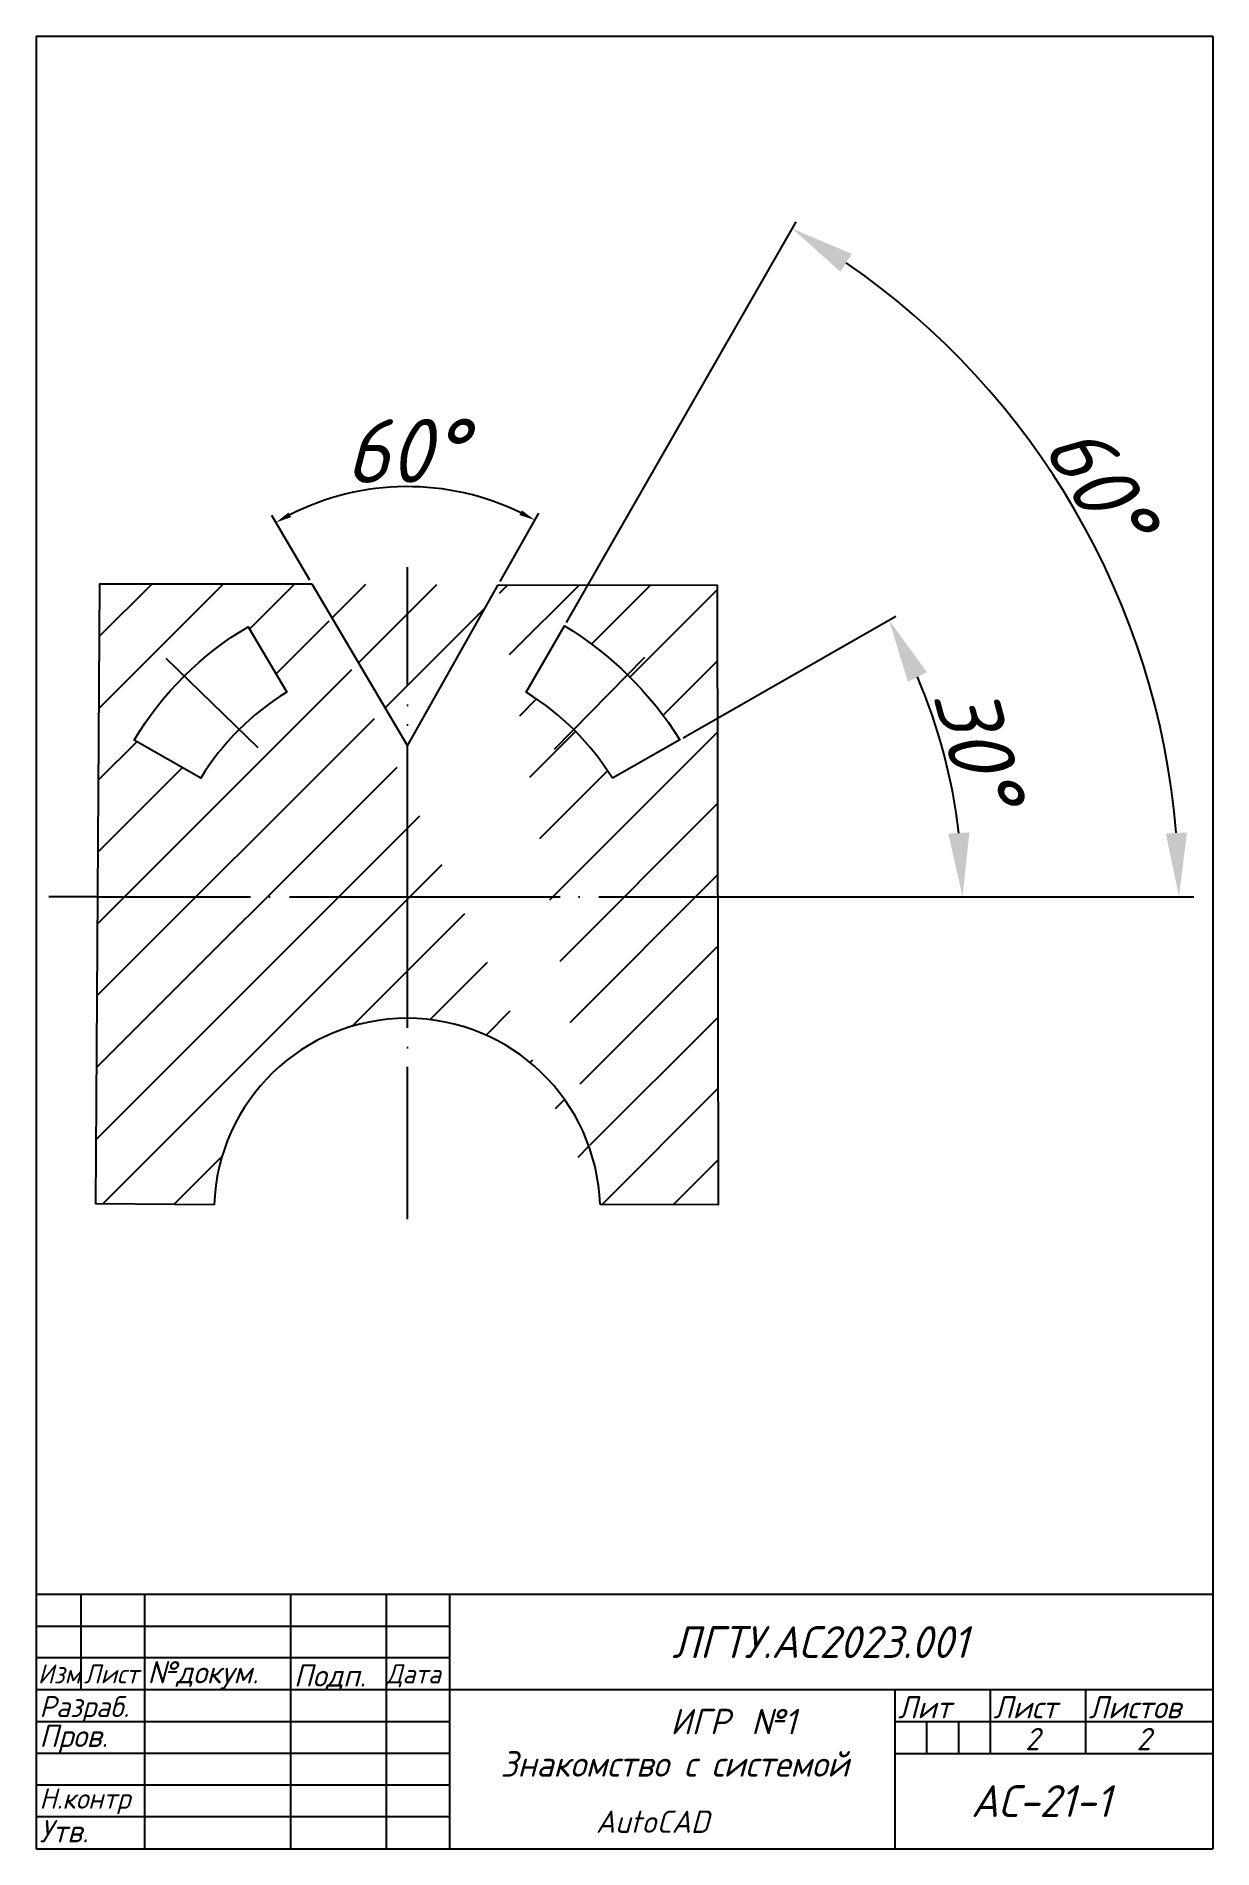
# Model space of a CAD drawing. Header units: millimetres. Extents: x 20 to 205, y 5 to 290.
import ezdxf

# ---------------------------------------------------------------- set-up
doc = ezdxf.new("R2010")
doc.units = ezdxf.units.MM
doc.linetypes.add('ACAD_ISO04W100', pattern=[30, 24, -3, 0, -3])
doc.linetypes.add('ACAD_ISO05W100', pattern=[33, 24, -3, 0, -3, 0, -3])
doc.styles.get("Standard").update_dxf_attribs({"font": 'arial.ttf'})
doc.styles.add('ЕСКД', font='GOST Common.ttf', dxfattribs={"oblique": 15})
doc.dimstyles.new('ISO-25', dxfattribs={"dimtxt": 2.5, "dimasz": 2.5, "dimexe": 1.25, "dimexo": 0.625, "dimtad": 1, "dimtxsty": 'Standard', "dimcen": 2.5, "dimadec": 0, "dimazin": 0, "dimtfac": 1, "dimtmove": 0, "dimatfit": 3, "dimfxl": 1, "dimarcsym": 0})

# ---------------------------------------------------------------- blocks, each defined once
blk = doc.blocks.new('*D2')
at = {"color": 0, "lineweight": -2, "transparency": 16777216}
blk.add_line((121.73, 179.69), (155.18, 198.83), dxfattribs=at)
blk.add_arc((78.08, 154.73), 87.57, 6.5465, 23.2228, dxfattribs=at)
at = {"color": 0, "transparency": 16777216}
for points in [[(157.06, 188.51), (160.05, 190), (154.09, 198.21)], [(166.74, 164.81), (163.41, 164.62), (165.65, 154.73)]]:
    blk.add_solid(points, dxfattribs=at)
at = {"layer": 'Defpoints', "color": 0, "transparency": 16777216}
for p in [(121.19, 179.38), (110.59, 173.32), (164.34, 169.82), (21.99, 154.73), (201.99, 154.73)]:
    blk.add_point(p, dxfattribs=at)
at = {"color": 0, "transparency": 16777216, "insert": (168.15, 178.67), "char_height": 10, "attachment_point": 5, "rotation": 284.8846, "style": 'ЕСКД'}
blk.add_mtext('30°', dxfattribs=at)
blk = doc.blocks.new('*D13')
at = {"color": 0, "lineweight": -2, "transparency": 16777216}
blk.add_line((103.36, 197.83), (139.51, 260.81), dxfattribs=at)
blk.add_arc((78.61, 154.73), 121.07, 4.7337, 55.4067, dxfattribs=at)
at = {"color": 0, "transparency": 16777216}
for points in [[(146.46, 252.98), (148.24, 255.8), (138.89, 259.73)], [(200.94, 164.79), (197.61, 164.65), (199.69, 154.73)]]:
    blk.add_solid(points, dxfattribs=at)
at = {"layer": 'Defpoints', "color": 0, "transparency": 16777216}
for p in [(103.05, 197.29), (192.35, 196.23), (97.05, 186.85), (21.99, 154.73), (201.99, 154.73)]:
    blk.add_point(p, dxfattribs=at)
at = {"color": 0, "transparency": 16777216, "insert": (187.24, 219.93), "char_height": 10, "attachment_point": 5, "rotation": 300.9745, "style": 'ЕСКД'}
blk.add_mtext('60°', dxfattribs=at)
blk = doc.blocks.new('*D12')
at = {"color": 0, "linetype": 'ByBlock', "lineweight": -2, "transparency": 16777216}
for p, q in [((63.03, 204.46), (57.05, 214.62)), ((92.95, 204.27), (99.01, 215))]:
    blk.add_line(p, q, dxfattribs=at)
blk.add_arc((78.36, 178.44), 40.74, 64.0568, 116.9884, dxfattribs=at)
at = {"color": 0, "linetype": 'ByBlock', "transparency": 16777216}
for points in [[(60.07, 214.38), (59.67, 215.11), (57.68, 213.54)], [(96.38, 215.45), (95.99, 214.71), (98.4, 213.92)]]:
    blk.add_solid(points, dxfattribs=at)
at = {"layer": 'Defpoints', "color": 0, "linetype": 'ByBlock', "transparency": 16777216}
for p in [(70.92, 218.5), (63.35, 203.92), (92.64, 203.73), (78.36, 178.44), (78.36, 178.44)]:
    blk.add_point(p, dxfattribs=at)
at = {"color": 0, "linetype": 'ByBlock', "transparency": 16777216, "insert": (78.03, 224.81), "char_height": 10, "attachment_point": 5, "rotation": 0.4098, "style": 'ЕСКД'}
blk.add_mtext('60°', dxfattribs=at)

msp = doc.modelspace()

# ---------------------------------------------------------------- hatches: boundary and pattern name
h = msp.add_hatch()
h.set_pattern_fill('ANSI31', color=256, scale=2.5)
h.set_pattern_definition([(45, (0, 53.4435), (-5.61266, 5.61266), [])])
edge = h.paths.add_edge_path(flags=16)
edge.add_arc((75.482, 151.72), 41.22, 31.60534, 58.447)
edge.add_line((97.052, 186.846), (103.048, 197.291))
edge.add_arc((74.497, 150.229), 55.045, 31.98293, 58.75644, ccw=False)
edge.add_line((121.187, 179.384), (110.588, 173.322))
edge = h.paths.add_edge_path(flags=16)
edge.add_arc((80.989, 151.77), 41.22, 121.60534, 148.447)
edge.add_line((45.863, 173.34), (35.418, 179.336))
edge.add_arc((78.979, 153.432), 50.681, 120.41071, 149.26136, ccw=False)
edge.add_line((53.324, 197.14), (59.387, 186.876))
edge = h.paths.add_edge_path()
edge.add_line((47.989, 106.25), (29.393, 106.396))
edge.add_line((29.393, 106.396), (30, 203.921))
edge.add_line((30, 203.921), (63.341, 203.921))
edge.add_line((92.614, 203.728), (127.073, 203.675))
edge.add_line((127.073, 203.675), (127.231, 106.246))
edge.add_line((127.231, 106.246), (108.661, 106.28))
edge.add_line((63.35, 203.921), (78.361, 178.443))
edge.add_line((78.361, 178.443), (92.643, 203.728))
edge.add_arc((78.325, 105.229), 30.354, 1.98477, 178.07232)

# ---------------------------------------------------------------- linework, layer by layer
for p, q in [((20, 290), (205, 290)), ((20, 290), (20, 5)), ((205, 290), (205, 5)), ((54.881, 178.095), (40.403, 192.132)), ((101.487, 177.914), (115.712, 192.384)), ((205, 45), (20, 45)), ((27, 45), (27, 30)), ((37, 45), (37, 5)), ((60, 45), (60, 5)), ((75, 45), (75, 5)), ((85, 45), (85, 5)), ((20, 40), (85, 40)), ((85, 35), (20, 35)), ((205, 30), (20, 30)), ((155, 30), (155, 5)), ((170, 30), (170, 20)), ((185, 30), (185, 20)), ((20, 25), (85, 25)), ((155, 25), (205, 25)), ((160, 25), (160, 20)), ((165, 25), (165, 20)), ((85, 20), (20, 20)), ((155, 20), (205, 20)), ((85, 15), (20, 15)), ((85, 10), (20, 10)), ((20, 5), (205, 5)), ((20, 5), (205, 5))]:
    msp.add_line(p, q)
at = {"linetype": 'ACAD_ISO05W100'}
msp.add_line((78.36, 154.732), (78.36, 206.52), dxfattribs=at)
at = {"linetype": 'ByBlock'}
for p, q in [((78.36, 135.53), (78.36, 178.442)), ((21.99, 154.716), (29.686, 154.716)), ((127.153, 154.706), (202.004, 154.706))]:
    msp.add_line(p, q, dxfattribs=at)
at = {"linetype": 'ACAD_ISO04W100'}
for p, q in [((29.703, 154.676), (78.36, 154.676)), ((78.36, 103.971), (78.36, 154.732)), ((78.36, 154.676), (127.152, 154.706))]:
    msp.add_line(p, q, dxfattribs=at)
for points in [[(47.989, 106.25), (29.393, 106.396), (30, 203.921), (63.341, 203.921)], [(63.35, 203.921), (78.361, 178.443), (92.643, 203.728)], [(92.614, 203.728), (127.073, 203.675), (127.231, 106.246), (108.661, 106.28)]]:
    msp.add_lwpolyline(points)
for points in [[(59.387, 186.876, 0.1176573), (45.863, 173.34), (35.418, 179.336, -0.1265539), (53.324, 197.14)], [(110.588, 173.322, 0.1176573), (97.052, 186.846), (103.048, 197.291, -0.1173558), (121.187, 179.384)]]:
    msp.add_lwpolyline(points, format="xyb", close=True)
msp.add_arc((78.325, 105.229), 30.354, 1.98477, 178.07232)

# ---------------------------------------------------------------- texts
at = {"attachment_point": 1, "style": 'ЕСКД'}
for s, width, gutter_width, heights, insert, char_height in [('ЛГТУ.АС2023.001', 56.67066, 12.5, [5], (120, 40), 5), ('№докум.', 17.5, 12.5, [5], (37.5, 34.5), 3.5), ('Изм', 10, 12.5, [5], (20.25, 34), 3), ('Лист', 10, 12.5, [5], (27.5, 34), 3), ('Подп.', 10, 12.5, [5], (60.5, 34), 3.5), ('Дата', 10, 12.5, [5], (75, 34), 3), ('Разраб.', 10, 12.5, [5], (20.5, 29), 3.3), ('Лит', 10, 12.5, [5], (155.5, 29), 3.5), ('Лист', 10, 12.5, [5], (170.5, 29), 3.5), ('Листов', 10, 12.5, [5], (185.5, 29), 3.5), ('           ИГР{\\H1.4x; }№1{\\H1.4x;^J}Знакомство с системой', 61.46014, 0, [16.704], (93, 27), 4), ('Пров.', 10, 12.5, [5], (20.5, 24.5), 3.5), ('2', 10, 12.5, [5], (175.5, 24), 3.5), ('2', 10, 12.5, [5], (193, 24), 3.5), ('Н.контр', 10, 12.5, [5], (20.5, 14.5), 3.2), ('АС-21-1', 25, 12.5, [5], (167, 15), 5), ('Утв.', 10, 12.5, [5], (20.5, 9.5), 3.5), ('AutoCAD', 19.5, 0, [7.5], (108, 11), 3.5)]:
    msp.add_mtext_dynamic_manual_height_columns(s, width=width, gutter_width=gutter_width, heights=heights, dxfattribs=dict(at, insert=insert, char_height=char_height))

# ---------------------------------------------------------------- dimensions: what is measured, and where the dimension line sits
dim = msp.add_angular_dim_2l(base=(192.35, 196.23), line1=((21.987, 154.728), (201.987, 154.728)), line2=((97.052, 186.846), (103.048, 197.291)), dimstyle='ISO-25', override={"dimtxt": 10, "dimasz": 10, "dimtxsty": 'ЕСКД'})
dim.commit()
dim.dimension.update_dxf_attribs({"geometry": '*D13', "text_midpoint": (182.42, 217.039), "dimtype": 162})
at = {"linetype": 'ByBlock'}
dim = msp.add_angular_dim_2l(base=(70.925, 218.5), line1=((78.361, 178.443), (92.643, 203.728)), line2=((63.35, 203.921), (78.361, 178.443)), dimstyle='ISO-25', override={"dimtxt": 10, "dimtxsty": 'ЕСКД'}, dxfattribs=at)
dim.commit()
dim.dimension.update_dxf_attribs({"geometry": '*D12', "text_midpoint": (78.07, 219.183), "dimtype": 162})
dim = msp.add_angular_dim_2l(base=(164.34, 169.819), line1=((121.187, 179.384), (110.588, 173.322)), line2=((21.987, 154.728), (201.987, 154.728)), dimstyle='ISO-25', override={"dimtxt": 10, "dimasz": 10, "dimtxsty": 'ЕСКД'})
dim.commit()
dim.dimension.update_dxf_attribs({"geometry": '*D2', "text_midpoint": (168.148, 178.667)})

doc.saveas('drawing.dxf')
